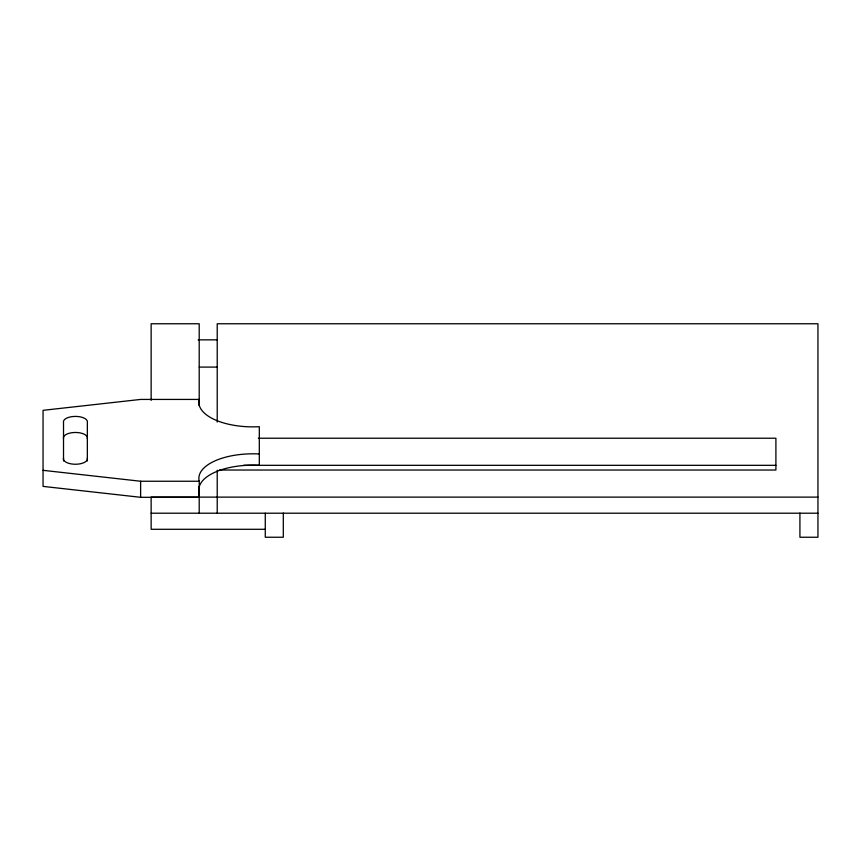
<?xml version="1.0" encoding="UTF-8"?>
<svg xmlns="http://www.w3.org/2000/svg" width="861" height="861" viewBox="0 0 861 861"><rect width="100%" height="100%" fill="white"/><g stroke="black" fill="none" stroke-linecap="round" stroke-linejoin="round"><path stroke-width="1.29" d="M198.902 493.611L198.902 488.897A54.125 24.571 0 0 1 259.312 465.317L259.312 426.701A54.125 24.571 0 0 1 199.235 399.429L140.623 399.429L43.05 410.331L43.05 486.39L140.623 497.303L199.235 497.303L198.945 486.885M198.138 339.847L216.94 339.847M199.203 367.098L217.22 367.098M258.343 438.227L775.901 438.227L775.901 470.031L219.361 470.031M243.555 465.317L775.901 465.317M43.05 470.332L140.623 481.245L199.235 481.245A54.125 24.571 0 0 1 259.312 453.973M817.95 497.12L151.138 497.12L151.138 529.289L265.274 529.289M151.138 513.21L817.95 513.21M799.923 513.07L799.923 537.242L817.95 537.242L817.95 323.758L217.22 323.758L217.22 422.062M283.301 513.07L283.301 537.242L265.274 537.242L265.274 513.21M217.22 470.246L217.22 513.21M199.235 399.429L199.235 404.778M199.235 481.245L199.235 497.303M199.203 405.735L199.203 323.758L151.138 323.758L151.138 400.365M199.203 486.368L199.203 513.21M140.623 481.245L140.623 497.303M87.348 461.001L87.348 422.547A12.011 5.457 0 0 0 75.359 416.412A12.011 5.457 0 0 0 63.52 422.611L63.52 460.979M63.52 438.669A12.011 5.457 0 0 1 75.359 432.47A12.011 5.457 0 0 1 87.348 438.604M87.348 458.117A12.011 5.457 0 0 1 75.359 464.251A12.011 5.457 0 0 1 63.52 458.052"/></g></svg>
